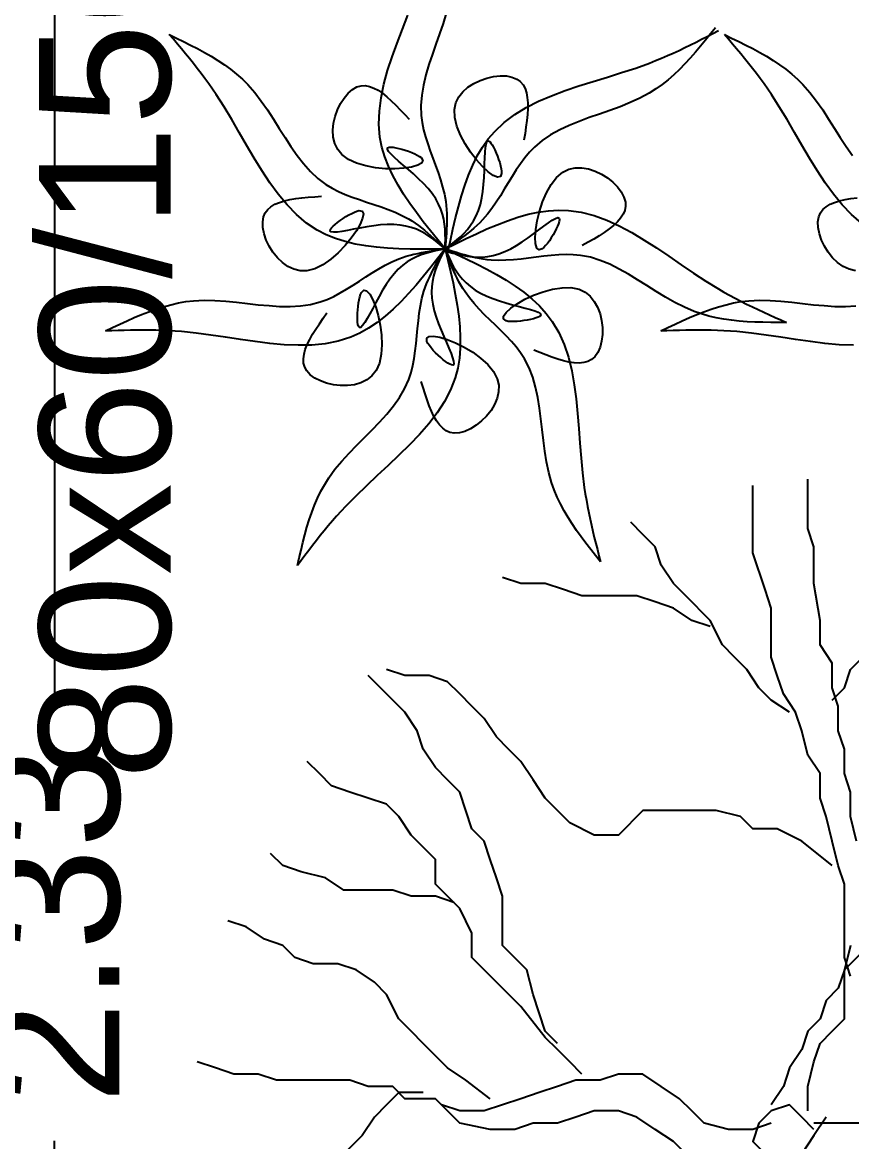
# Model space of a CAD drawing. Extents: x -120 to 1117, y 5 to 675.
# Drawn here: x 18.434 to 19.38, y 92.462 to 93.738 of the extents above; entities that cross this region are included whole.
import ezdxf
from ezdxf.enums import TextEntityAlignment as Align

# ---------------------------------------------------------------- set-up
doc = ezdxf.new("R2010")
doc.units = 0
doc.header["$MEASUREMENT"] = 0
doc.layers.get('0').update_dxf_attribs({"linetype": 'CONTINUOUS'})
doc.layers.get('DEFPOINTS').update_dxf_attribs({"linetype": 'CONTINUOUS'})
for name, color, linetype in [('cota', 1, 'CONTINUOUS'), ('texto', 7, 'CONTINUOUS'), ('vegetacao', 82, 'CONTINUOUS')]:
    doc.layers.add(name, color=color, linetype=linetype)
doc.styles.get("Standard").update_dxf_attribs({"font": 'arial.ttf'})
doc.dimstyles.new('cotass', dxfattribs={"dimtxt": 0.15, "dimasz": 0.15, "dimexe": 0.15, "dimexo": 0, "dimgap": 0.05, "dimtad": 0, "dimzin": 4, "dimdsep": 46, "dimtxsty": 'Standard', "dimblk": 'OBLIQUE', "dimcen": 0, "dimdle": 0.15, "dimclrd": 256, "dimclrt": 4, "dimadec": 0, "dimazin": 1, "dimtfac": 1, "dimtix": 1, "dimtofl": 0, "dimtmove": 0, "dimatfit": 3, "dimldrblk": 'OPEN30', "dimfxl": 0, "dimtolj": 1, "dimtzin": 0, "dimlwd": -1, "dimarcsym": 0})

# ---------------------------------------------------------------- blocks, each defined once
blk = doc.blocks.new('_Oblique')
at = {"color": 0, "linetype": 'ByBlock', "lineweight": -2}
blk.add_line((-0.5, -0.5), (0.5, 0.5), dxfattribs=at)
blk = doc.blocks.new('*D197')
at = {"layer": 'cota', "transparency": 16777216}
for p, q in [((18.471, 94.0237), (18.471, 92.9548)), ((18.471, 91.3937), (18.471, 92.4626))]:
    blk.add_line(p, q, dxfattribs=at)
at = {"layer": 'cota', "color": 0, "lineweight": -2, "transparency": 16777216}
for p, q in [((18.4094, 93.8737), (18.621, 93.8737)), ((18.4094, 91.5437), (18.621, 91.5437))]:
    blk.add_line(p, q, dxfattribs=at)
at = {"layer": 'DEFPOINTS', "color": 0, "transparency": 16777216}
for p in [(18.4094, 93.8737), (18.4094, 91.5437), (18.471, 91.5437)]:
    blk.add_point(p, dxfattribs=at)
at = {"layer": 'cota', "transparency": 16777216, "xscale": 0.15, "yscale": 0.15, "zscale": 0.15}
for p, rotation in [((18.471, 93.8737), 90), ((18.471, 91.5437), 270)]:
    blk.add_blockref('_Oblique', p, dxfattribs=dict(at, rotation=rotation))
at = {"layer": 'cota', "color": 4, "transparency": 16777216, "insert": (18.471, 92.7087), "char_height": 0.15, "attachment_point": 5, "rotation": 90}
blk.add_mtext('\\A1;2.33', dxfattribs=at)
blk = doc.blocks.new('_Open30')
at = {"color": 0, "linetype": 'ByBlock', "lineweight": -2}
for p, q in [((-1, 0.2679), (0, 0)), ((0, 0), (-1, -0.2679)), ((0, 0), (-1, 0))]:
    blk.add_line(p, q, dxfattribs=at)

msp = doc.modelspace()

# ---------------------------------------------------------------- hatches: boundary and pattern name
at = {"layer": 'vegetacao'}
h = msp.add_hatch(dxfattribs=at)
h.set_pattern_fill('ANGLE', color=256, scale=2, style=0)
h.set_pattern_definition([(0, (0, 0), (0, 0.55), [0.4, -0.15]), (90, (0, 0), (-0.55, 3e-17), [0.4, -0.15])])
edge = h.paths.add_edge_path()
edge.add_line((33.5894, 75.9237), (33.5894, 116.2837))
edge.add_line((33.5894, 116.2837), (9.8693, 116.2837))
edge.add_line((9.8693, 116.2837), (9.8693, 110.2837))
edge.add_line((9.8693, 110.2837), (27.5894, 110.2837))
edge.add_arc((27.5894, 107.2837), 3, 0, 90, ccw=False)
edge.add_line((30.5894, 107.2837), (30.5894, 75.9237))
edge.add_line((30.5894, 75.9237), (33.5894, 75.9237))
edge = h.paths.add_edge_path(flags=17)
edge.add_line((27.3693, 110.2837), (27.5894, 110.2837))
edge.add_arc((27.5894, 107.2837), 3, 0, 90, ccw=False)
edge.add_line((30.5894, 107.2837), (30.5894, 93.8737))
edge.add_line((30.5894, 93.8737), (24.8993, 93.8737))
edge.add_line((24.8993, 93.8737), (24.8993, 91.5437))
edge.add_line((24.8993, 91.5437), (22.8493, 91.5437))
edge.add_line((22.8493, 91.5437), (22.8493, 95.2856))
edge.add_line((22.8493, 95.2856), (27.8493, 95.2856))
edge.add_line((27.8493, 95.2856), (27.8493, 97.7856))
edge.add_line((27.8493, 97.7856), (27.2544, 97.7856))
edge.add_line((27.2544, 97.7856), (27.2544, 105.2837))
edge.add_line((27.2544, 105.2837), (27.3693, 105.2837))
edge.add_line((27.3693, 105.2837), (27.3693, 110.2837))
h.paths.add_polyline_path([(22.8493, 95.2856), (22.8493, 97.7856), (27.8493, 97.7856), (27.8493, 95.2856)], flags=16)
h.paths.add_polyline_path([(22.2544, 97.7856), (22.2544, 100.2856), (27.2544, 100.2856), (27.2544, 97.7856)], flags=17)
h.paths.add_polyline_path([(22.2544, 100.2856), (22.2544, 102.7856), (27.2544, 102.7856), (27.2544, 100.2856)], flags=17)
h.paths.add_polyline_path([(22.2544, 102.7856), (22.2544, 105.2856), (27.2544, 105.2856), (27.2544, 102.7856)], flags=17)
h.paths.add_polyline_path([(27.3693, 105.2837), (24.8693, 105.2837), (24.8693, 110.2837), (27.3693, 110.2837)], flags=16)
h.paths.add_polyline_path([(24.8693, 105.2837), (22.3693, 105.2837), (22.3693, 110.2837), (24.8693, 110.2837)], flags=17)
h.paths.add_polyline_path([(22.3693, 105.2837), (19.8693, 105.2837), (19.8693, 110.2837), (22.3693, 110.2837)], flags=17)
h.paths.add_polyline_path([(19.8693, 105.2837), (17.3693, 105.2837), (17.3693, 110.2837), (19.8693, 110.2837)], flags=17)
h.paths.add_polyline_path([(17.3693, 105.2837), (14.8693, 105.2837), (14.8693, 110.2837), (17.3693, 110.2837)], flags=17)
h.paths.add_polyline_path([(14.8693, 105.2837), (12.3693, 105.2837), (12.3693, 110.2837), (14.8693, 110.2837)], flags=17)
h = msp.add_hatch(dxfattribs=at)
h.set_pattern_fill('TRACOS2', color=256, scale=2, style=0)
h.set_pattern_definition([(0, (1.44, 0.96), (0.88, 1.52), [0.08, -1.34, 0.06, -0.58, 0.12, -1.42]), (5, (0.54, 1.68), (0.787509, 1.554551), [0.16, -1.34, 0.12, -0.58, 0.24, -1.42]), (10, (1.06, 1.78), (0.53784, 1.902295), [0.14, -0.34, 0.18, -1.06, 0.1, -1.32]), (15, (0.7, 1.96), (0.450046, 1.797737), [0.28, -0.34, 0.3, -1.06, 0.22, -1.32]), (20, (0.86, 1.14), (0.889806, 1.473175), [0.16, -1.1, 0.14, -0.82, 0.1, -0.64]), (25, (1.14, 0.86), (0.9972314, 1.458057), [0.22, -1.1, 0.28, -0.82, 0.24, -0.64]), (30, (1.44, 1.02), (-0.146462, 1.69368), [0.1, -0.66, 0.08, -0.98, 0.06, -1.3]), (35, (0.54, 0.3), (0.148824, 1.9842), [0.22, -0.66, 0.16, -0.98, 0.12, -1.3]), (40, (0.88, 1.46), (0.225573, 1.442469), [0.08, -0.88, 0.06, -0.56, 0.16, -1.02]), (45, (0.88, 0.74), (-0.410122, 1.965757), [0.16, -0.88, 0.12, -0.56, 0.3, -1.02]), (50, (1.18, 0.74), (-0.534986, 1.571557), [0.04, -0.74, 0.1, -1.22, 0.12, -0.62]), (60, (1.24, 0.88), (-0.663154, 1.491384), [0.1, -0.82, 0.04, -0.96, 0.08, -0.74]), (65, (0.52, 0.88), (-0.486328, 2.080453), [0.22, -0.82, 0.08, -0.96, 0.16, -0.74]), (70, (1.02, 0.64), (-0.732615, 1.437246), [0.06, -0.38, 0.12, -0.64, 0.08, -0.88]), (75, (0.3, 0.46), (-1.550558, 1.554275), [0.12, -0.38, 0.24, -0.64, 0.16, -0.88]), (80, (1.12, 1.82), (-1.390436, 1.09813), [0.14, -0.88, 0.06, -1.04, 0.12, -0.98]), (85, (1.3, 0.38), (-1.660168, 0.988455), [0.28, -0.88, 0.12, -1.04, 0.24, -0.98]), (90, (1.24, 0.96), (-1.76, 0.74), [0.12, -0.62, 0.08, -1.22, 0.04, -1.24]), (95, (0.52, 1.68), (-1.88055, 1.30105), [0.24, -0.62, 0.08, -1.22, 0.08, -1.24]), (100, (0.92, 1.58), (-1.653143, 0.967635), [0.14, -0.78, 0.12, -0.64, 0.14, -1.46]), (105, (1.28, 1.94), (-1.731187, 0.819872), [0.28, -0.78, 0.24, -0.64, 0.28, -1.46]), (110, (0.78, 0.44), (-1.602936, 0.544608), [0.16, -0.52, 0.08, -1.06, 0.12, -1.16]), (115, (1.86, 0.44), (-1.644302, 0.40283), [0.3, -0.52, 0.16, -1.06, 0.24, -1.16]), (120, (0.24, 0.68), (-1.911, 0.189948), [0.1, -1.34, 0.12, -0.62, 0.14, -0.82]), (125, (0.42, 0.86), (-2.170974, 0.066875), [0.22, -1.34, 0.24, -0.62, 0.28, -0.82]), (130, (0.68, 0.24), (-1.860718, 0.475107), [0.06, -0.44, 0.08, -0.86, 0.16, -1.12]), (135, (0.86, 0.42), (-2.149605, 0.311127), [0.12, -0.44, 0.16, -0.86, 0.3, -1.12]), (140, (0.08, 1.84), (-1.470646, -0.228038), [0.12, -0.72, 0.14, -0.62, 0.08, -0.84]), (145, (0.88, 0.58), (-1.548418, -0.502793), [0.24, -0.72, 0.28, -0.62, 0.16, -0.84]), (150, (1.74, 0.12), (-1.3655, -0.805115), [0.08, -0.56, 0.16, -1.24, 0.14, -1.14]), (155, (1.56, 1.22), (-1.77954, -0.692849), [0.16, -0.56, 0.3, -1.24, 0.28, -1.14]), (160, (0.42, 1.24), (-1.586007, -1.082858), [0.12, -0.84, 0.1, -0.76, 0.08, -1.22]), (165, (0.24, 0.52), (-1.70605, -1.344246), [0.24, -0.84, 0.22, -0.76, 0.16, -1.22]), (170, (0.54, 0.76), (-1.437627, -1.127488), [0.18, -0.66, 0.12, -0.9, 0.16, -0.88]), (175, (1.44, 1.66), (-1.365265, -1.607125), [0.22, -0.66, 0.24, -0.9, 0.26, -0.88])])
h.paths.add_polyline_path([(30.5894, 107.2837, 0.414214), (27.5894, 110.2837), (22.2544, 110.2837), (22.2544, 110.1037), (21.7193, 110.1037), (21.7193, 110.0037), (22.2544, 110.0037), (22.2544, 109.4037), (21.7193, 109.4037), (21.7193, 109.3037), (22.2544, 109.3037), (22.2544, 108.7037), (21.7193, 108.7037), (21.7193, 108.6037), (22.2544, 108.6037), (22.2544, 108.0037), (21.7193, 108.0037), (21.7193, 107.9037), (22.2544, 107.9037), (22.2544, 107.3037), (21.7193, 107.3037), (21.7193, 107.2037), (22.2544, 107.2037), (22.2544, 106.6037), (21.7193, 106.6037), (21.7193, 106.5037), (22.2544, 106.5037), (22.2544, 105.9037), (21.7193, 105.9037), (21.7193, 105.8037), (22.2544, 105.8037), (22.2544, 105.2037), (21.7193, 105.2037), (21.7193, 105.1037), (22.2544, 105.1037), (22.2544, 104.5037), (21.7193, 104.5037), (21.7193, 104.4037), (22.2544, 104.4037), (22.2544, 103.8037), (21.7193, 103.8037), (21.7193, 103.7037), (22.2544, 103.7037), (22.2544, 103.1037), (21.7193, 103.1037), (21.7193, 103.0037), (22.2544, 103.0037), (22.2544, 102.4037), (21.7193, 102.4037), (21.7193, 102.3037), (22.2544, 102.3037), (22.2544, 101.7037), (21.7193, 101.7037), (21.7193, 101.6037), (22.2544, 101.6037), (22.2544, 101.0037), (21.7193, 101.0037), (21.7193, 100.9037), (22.2544, 100.9037), (22.2544, 100.3037), (21.7193, 100.3037), (21.7193, 100.2037), (22.2544, 100.2037), (22.2544, 99.6037), (21.7193, 99.6037), (21.7193, 99.5037), (22.2544, 99.5037), (22.2544, 98.9037), (21.7193, 98.9037), (21.7193, 98.8037), (22.2544, 98.8037), (22.2544, 98.2037), (21.7193, 98.2037), (21.7193, 98.1037), (22.2544, 98.1037), (22.2544, 97.5037), (21.7193, 97.5037), (21.7193, 97.4037), (22.2544, 97.4037), (22.2544, 96.8037), (21.7193, 96.8037), (21.7193, 96.7037), (22.2544, 96.7037), (22.2544, 96.1037), (21.7193, 96.1037), (21.7193, 96.0037), (22.8493, 96.0037), (22.8493, 95.8037), (22.8493, 91.5437), (24.8993, 91.5437), (24.8993, 93.8737), (30.5894, 93.8737)])
h.paths.add_polyline_path([(24.2984, 94.5903, -0.414176), (24.5371, 94.3516, -0.414204), (24.6245, 94.0256, -0.41425), (24.5371, 93.6994, -0.414199), (24.2984, 93.4607, -0.414161), (23.9722, 93.3733, -0.414161), (23.6461, 93.4607, -0.414199), (23.4074, 93.6994, -0.414204), (23.32, 94.0255, -0.414204), (23.4074, 94.3517, -0.414176), (23.6461, 94.5904, -0.414178), (23.9722, 94.6778, -0.414224)], flags=16)
h.paths.add_polyline_path([(24.2984, 92.8312, -0.414176), (24.5371, 92.5925, -0.414204), (24.6245, 92.2664, -0.414264), (24.5371, 91.9402, -0.567356), (24.2984, 92.0015, -0.414148), (23.9722, 91.9141, -0.41415), (23.6461, 92.0015, -0.567359), (23.4074, 91.9402, -0.414218), (23.32, 92.2664, -0.414204), (23.4074, 92.5925, -0.414176), (23.6461, 92.8312, -0.414178), (23.9722, 92.9186, -0.414224)], flags=16)
h.paths.add_polyline_path([(21.0544, 105.8037), (21.7193, 105.8037), (21.7193, 105.9037), (21.0544, 105.9037), (21.0544, 106.5037), (21.7193, 106.5037), (21.7193, 106.6037), (21.0544, 106.6037), (21.0544, 107.2037), (21.7193, 107.2037), (21.7193, 107.3037), (21.0544, 107.3037), (21.0544, 107.9037), (21.7193, 107.9037), (21.7193, 108.0037), (21.0544, 108.0037), (21.0544, 108.6037), (21.7193, 108.6037), (21.7193, 108.7037), (21.0544, 108.7037), (21.0544, 109.3037), (21.7193, 109.3037), (21.7193, 109.4037), (21.0544, 109.4037), (21.0544, 110.0037), (21.7193, 110.0037), (21.7193, 110.1037), (21.0544, 110.1037), (21.0544, 110.2837), (12.3693, 110.2837), (12.3693, 105.2837), (9.8693, 105.2837), (9.8693, 96.0037), (10.8693, 96.0037), (21.7193, 96.0037), (21.7193, 96.1037), (21.0544, 96.1037), (21.0544, 96.7037), (21.7193, 96.7037), (21.7193, 96.8037), (21.0544, 96.8037), (21.0544, 97.4037), (21.7193, 97.4037), (21.7193, 97.5037), (21.0544, 97.5037), (21.0544, 98.1037), (21.7193, 98.1037), (21.7193, 98.2037), (21.0544, 98.2037), (21.0544, 98.8037), (21.7193, 98.8037), (21.7193, 98.9037), (21.0544, 98.9037), (21.0544, 99.5037), (21.7193, 99.5037), (21.7193, 99.6037), (21.0544, 99.6037), (21.0544, 100.2037), (21.7193, 100.2037), (21.7193, 100.3037), (21.0544, 100.3037), (21.0544, 100.9037), (21.7193, 100.9037), (21.7193, 101.0037), (21.0544, 101.0037), (21.0544, 101.6037), (21.7193, 101.6037), (21.7193, 101.7037), (21.0544, 101.7037), (21.0544, 102.3037), (21.7193, 102.3037), (21.7193, 102.4037), (21.0544, 102.4037), (21.0544, 103.0037), (21.7193, 103.0037), (21.7193, 103.1037), (21.0544, 103.1037), (21.0544, 103.7037), (21.7193, 103.7037), (21.7193, 103.8037), (21.0544, 103.8037), (21.0544, 104.4037), (21.7193, 104.4037), (21.7193, 104.5037), (21.0544, 104.5037), (21.0544, 105.1037), (21.7193, 105.1037), (21.7193, 105.2037), (21.0544, 105.2037)])
h.paths.add_polyline_path([(20.3973, 100.5286, -1), (14.3532, 100.5286, -1)], flags=16)
h.paths.add_polyline_path([(19.0667, 102.3215), (19.2383, 102.3215, -0.423394), (19.2882, 102.27), (19.2882, 102.1094, -0.406511), (19.1725, 101.9884), (19.1725, 101.4366), (19.3225, 101.4366), (19.3225, 101.3966), (19.1725, 101.3966), (19.1725, 100.8449, -0.406511), (19.2882, 100.7239), (19.2882, 100.5633, -0.436482), (19.236, 100.5118), (19.0667, 100.5118, -0.414214), (19.0167, 100.5618), (19.0167, 100.7239, -0.406452), (19.1325, 100.8449), (19.1325, 101.3966), (18.7368, 101.3966), (18.7368, 100.8449, 0.003327), (18.7352, 100.8449), (18.6984, 100.8449, 0.405123), (18.5811, 100.726), (18.5811, 100.5618, 0.41421), (18.6311, 100.5118, 0.000003), (18.6311, 100.5118, -0.414214), (18.5811, 100.5618), (18.5811, 100.7239, -0.406511), (18.6968, 100.8449), (18.6968, 101.3966), (18.3011, 101.3966), (18.3011, 100.8449, -0.406511), (18.4169, 100.7239), (18.4169, 100.5633, -0.436482), (18.3647, 100.5118), (18.1954, 100.5118, -0.414214), (18.1454, 100.5618), (18.1454, 100.7239, -0.406452), (18.2611, 100.8449), (18.2611, 101.3966), (18.1111, 101.3966), (18.1111, 101.4366), (18.2611, 101.4366), (18.2611, 101.9884, -0.406452), (18.1454, 102.1094), (18.1454, 102.2715, -0.414214), (18.1954, 102.3215), (18.3669, 102.3215, -0.423394), (18.4169, 102.27), (18.4169, 102.1094, -0.406511), (18.3011, 101.9884), (18.3011, 101.4366), (18.6968, 101.4366), (18.6968, 101.9884, -0.406511), (18.5811, 102.1094), (18.5811, 102.2715, -0.414214), (18.6311, 102.3215), (18.8026, 102.3215, -0.414214), (18.8526, 102.2715, 0.414214), (18.8026, 102.3215), (18.6311, 102.3215, 0.414215), (18.5811, 102.2715, -0.000001), (18.5811, 102.2715), (18.5811, 102.1072, 0.405123), (18.6984, 101.9883), (18.7352, 101.9883, 0.003327), (18.7368, 101.9884), (18.7368, 101.4366), (19.1325, 101.4366), (19.1325, 101.9884, -0.406452), (19.0167, 102.1094), (19.0167, 102.2715, -0.414214)], flags=0)
h.paths.add_polyline_path([(18.8048, 100.5118), (18.8004, 100.5118, 0.022096)], flags=0)
h.paths.add_polyline_path([(16.5082, 100.763), (16.5082, 100.253), (14.7486, 100.253), (14.7486, 100.763)], flags=0)
h.paths.add_polyline_path([(15.2486, 100.733), (15.2486, 100.283), (14.7786, 100.283), (14.7786, 100.733)], flags=0)
h.paths.add_polyline_path([(17.1271, 99.4783, 0.161463), (16.864, 99.2019), (17.1271, 98.6557)], flags=0)
h.paths.add_polyline_path([(17.7633, 98.6557, -1), (16.4908, 98.6557, -1)], flags=0)
h.paths.add_polyline_path([(17.1271, 98.6557), (17.1271, 98.6557), (17.1271, 98.6557), (17.1271, 98.6557), (17.1271, 98.6557)], flags=0)

# ---------------------------------------------------------------- linework, layer by layer
for points in [[(18.9163, 93.4793), (18.9078, 93.4896), (18.8995, 93.5), (18.8914, 93.5103), (18.8835, 93.5207), (18.876, 93.5311), (18.869, 93.5416), (18.8626, 93.5522), (18.8567, 93.5629), (18.8517, 93.5736), (18.8475, 93.5845), (18.8443, 93.5955), (18.842, 93.6066), (18.8408, 93.6214), (18.8413, 93.6364), (18.8432, 93.6517), (18.8464, 93.6671), (18.8507, 93.6826), (18.8558, 93.6983), (18.8615, 93.714), (18.8676, 93.7298), (18.8738, 93.7457)], [(18.9174, 93.7483), (18.9139, 93.7365), (18.91, 93.7247), (18.9058, 93.7129), (18.9018, 93.7012), (18.8979, 93.6895), (18.8944, 93.6778), (18.8917, 93.6661), (18.8897, 93.6545), (18.8887, 93.643), (18.8891, 93.6314), (18.8901, 93.6233), (18.8918, 93.6152), (18.8939, 93.6071), (18.8965, 93.599), (18.8993, 93.5908), (18.9023, 93.5827), (18.9052, 93.5746), (18.9082, 93.5664), (18.9109, 93.5582), (18.9134, 93.5499), (18.9154, 93.5416), (18.917, 93.5333), (18.9175, 93.5288), (18.9179, 93.5244), (18.9182, 93.5199), (18.9183, 93.5154), (18.9183, 93.511), (18.9182, 93.5064), (18.918, 93.5019), (18.9177, 93.4974), (18.9174, 93.4929), (18.917, 93.4884), (18.9167, 93.4839), (18.9163, 93.4793)], [(18.9163, 93.4793), (18.9029, 93.4792), (18.8897, 93.4791), (18.8765, 93.4792), (18.8635, 93.4795), (18.8506, 93.4802), (18.8381, 93.4812), (18.8258, 93.4828), (18.8138, 93.4849), (18.8023, 93.4877), (18.7912, 93.4912), (18.7806, 93.4955), (18.7705, 93.5007), (18.7581, 93.5089), (18.7467, 93.5187), (18.736, 93.5297), (18.726, 93.5418), (18.7165, 93.5548), (18.7074, 93.5686), (18.6986, 93.5829), (18.69, 93.5975), (18.6816, 93.6122), (18.673, 93.627), (18.6643, 93.6414), (18.6553, 93.6555), (18.6511, 93.6616), (18.6468, 93.6676), (18.6425, 93.6735), (18.6381, 93.6794), (18.6337, 93.6851), (18.6293, 93.6907), (18.6248, 93.6964), (18.6202, 93.7019), (18.6156, 93.7074), (18.611, 93.7129), (18.6064, 93.7183), (18.6018, 93.7238)], [(18.6018, 93.7238), (18.6099, 93.7198), (18.6181, 93.7159), (18.6261, 93.7118), (18.6341, 93.7077), (18.642, 93.7034), (18.6497, 93.699), (18.6572, 93.6943), (18.6646, 93.6894), (18.6716, 93.6842), (18.6785, 93.6787), (18.6851, 93.6729), (18.6913, 93.6667), (18.6992, 93.6576), (18.7066, 93.6479), (18.7137, 93.6378), (18.7205, 93.6274), (18.7272, 93.6168), (18.7338, 93.6063), (18.7405, 93.596), (18.7475, 93.586), (18.7548, 93.5766), (18.7627, 93.5678), (18.7712, 93.5598), (18.7804, 93.5529), (18.7874, 93.5486), (18.7948, 93.5449), (18.8024, 93.5415), (18.8104, 93.5384), (18.8185, 93.5356), (18.8267, 93.5328), (18.8349, 93.5301), (18.8432, 93.5273), (18.8513, 93.5243), (18.8593, 93.5211), (18.867, 93.5175), (18.8746, 93.5135), (18.8784, 93.5112), (18.8821, 93.5087), (18.8858, 93.5062), (18.8893, 93.5035), (18.8928, 93.5007), (18.8963, 93.4978), (18.8997, 93.4948), (18.903, 93.4918), (18.9064, 93.4887), (18.9097, 93.4856), (18.9129, 93.4825), (18.9163, 93.4793)], [(19.2245, 93.7315), (19.2189, 93.7245), (19.2132, 93.7174), (19.2075, 93.7104), (19.2017, 93.7036), (19.1958, 93.6969), (19.1897, 93.6904), (19.1835, 93.684), (19.1771, 93.678), (19.1705, 93.6722), (19.1636, 93.6668), (19.1565, 93.6617), (19.149, 93.657), (19.1384, 93.6512), (19.1273, 93.6461), (19.1158, 93.6415), (19.1042, 93.6372), (19.0924, 93.6331), (19.0807, 93.629), (19.0691, 93.6247), (19.0578, 93.6201), (19.047, 93.6151), (19.0366, 93.6094), (19.027, 93.6029), (19.0182, 93.5954), (19.0125, 93.5895), (19.0072, 93.5832), (19.0022, 93.5764), (18.9974, 93.5694), (18.9928, 93.5621), (18.9883, 93.5547), (18.9838, 93.5473), (18.9793, 93.5399), (18.9746, 93.5326), (18.9696, 93.5256), (18.9645, 93.5188), (18.9588, 93.5124), (18.9558, 93.5092), (18.9525, 93.5061), (18.9492, 93.5031), (18.9458, 93.5002), (18.9422, 93.4974), (18.9387, 93.4947), (18.935, 93.4921), (18.9314, 93.4894), (18.9276, 93.4869), (18.9238, 93.4843), (18.92, 93.4818), (18.9163, 93.4793)], [(18.9195, 93.4761), (18.9223, 93.4891), (18.9252, 93.502), (18.9282, 93.5148), (18.9314, 93.5275), (18.9349, 93.5398), (18.9387, 93.5518), (18.943, 93.5635), (18.9477, 93.5747), (18.953, 93.5853), (18.9588, 93.5953), (18.9654, 93.6047), (18.9728, 93.6134), (18.9836, 93.6236), (18.9956, 93.6326), (19.0087, 93.6406), (19.0227, 93.6477), (19.0376, 93.654), (19.053, 93.6598), (19.0689, 93.6652), (19.085, 93.6703), (19.1013, 93.6753), (19.1175, 93.6803), (19.1336, 93.6856), (19.1493, 93.6913), (19.1562, 93.694), (19.163, 93.6968), (19.1697, 93.6997), (19.1764, 93.7027), (19.183, 93.7057), (19.1895, 93.7088), (19.1959, 93.712), (19.2024, 93.7152), (19.2087, 93.7184), (19.2151, 93.7217), (19.2214, 93.7249), (19.2278, 93.7282)], [(19.3912, 93.5089), (19.3797, 93.5187), (19.3691, 93.5297), (19.359, 93.5418), (19.3495, 93.5548), (19.3405, 93.5686), (19.3317, 93.5829), (19.3231, 93.5975), (19.3146, 93.6122), (19.3061, 93.627), (19.2973, 93.6414), (19.2883, 93.6555), (19.2841, 93.6616), (19.2799, 93.6676), (19.2756, 93.6735), (19.2712, 93.6794), (19.2668, 93.6851), (19.2623, 93.6907), (19.2578, 93.6964), (19.2533, 93.7019), (19.2487, 93.7074), (19.2441, 93.7129), (19.2395, 93.7183), (19.2349, 93.7238)], [(19.2349, 93.7238), (19.243, 93.7198), (19.2511, 93.7159), (19.2592, 93.7118), (19.2671, 93.7077), (19.275, 93.7034), (19.2827, 93.699), (19.2902, 93.6943), (19.2976, 93.6894), (19.3047, 93.6842), (19.3115, 93.6787), (19.3181, 93.6729), (19.3243, 93.6667), (19.3323, 93.6576), (19.3397, 93.6479), (19.3468, 93.6378), (19.3536, 93.6274), (19.3602, 93.6168), (19.3669, 93.6063), (19.3736, 93.596), (19.3806, 93.586)], [(18.9163, 93.4793), (18.9208, 93.4827), (18.9252, 93.4861), (18.9295, 93.4896), (18.9338, 93.4933), (18.9379, 93.4973), (18.9418, 93.5016), (18.9454, 93.5063), (18.9486, 93.5114), (18.9517, 93.5171), (18.9543, 93.5232), (18.9565, 93.5301), (18.9582, 93.5376), (18.9593, 93.545), (18.9601, 93.5528), (18.9607, 93.5607), (18.961, 93.5686), (18.9613, 93.5762), (18.9616, 93.5832), (18.9619, 93.5895), (18.9624, 93.5948), (18.963, 93.5989), (18.964, 93.6016), (18.9653, 93.6026), (18.9671, 93.6017), (18.9684, 93.6001), (18.9698, 93.598), (18.9713, 93.5953), (18.9729, 93.5922), (18.9745, 93.5887), (18.9759, 93.5851), (18.9773, 93.5814), (18.9785, 93.5777), (18.9795, 93.5741), (18.9802, 93.5708), (18.9807, 93.5679), (18.9807, 93.5654), (18.9793, 93.5619), (18.976, 93.5613), (18.9712, 93.5632), (18.9654, 93.5674), (18.9588, 93.5734), (18.9521, 93.5809), (18.9453, 93.5896), (18.9391, 93.5991), (18.9337, 93.6091), (18.9296, 93.6192), (18.9273, 93.6291), (18.927, 93.6384), (18.9286, 93.6458), (18.9319, 93.6526), (18.9366, 93.6585), (18.9423, 93.6637), (18.949, 93.668), (18.9562, 93.6715), (18.9638, 93.6742), (18.9715, 93.6759), (18.979, 93.6766), (18.9861, 93.6765), (18.9925, 93.6752), (18.9981, 93.673), (19.002, 93.6701), (19.0051, 93.6665), (19.0074, 93.6622), (19.009, 93.6573), (19.01, 93.6518), (19.0105, 93.6458), (19.0105, 93.6394), (19.0101, 93.6326), (19.0094, 93.6256), (19.0085, 93.6183), (19.0074, 93.6109), (19.0062, 93.6035)], [(18.9163, 93.4793), (18.9165, 93.4849), (18.9166, 93.4905), (18.9165, 93.4962), (18.9162, 93.5018), (18.9157, 93.5075), (18.9147, 93.5132), (18.9133, 93.5189), (18.9114, 93.5247), (18.9088, 93.5305), (18.9056, 93.5364), (18.9016, 93.5424), (18.8968, 93.5484), (18.8918, 93.5539), (18.8861, 93.5594), (18.8803, 93.5648), (18.8744, 93.57), (18.8686, 93.575), (18.8633, 93.5795), (18.8586, 93.5837), (18.8547, 93.5874), (18.8519, 93.5905), (18.8504, 93.5929), (18.8505, 93.5945), (18.8523, 93.5953), (18.8543, 93.5954), (18.8569, 93.5952), (18.86, 93.5947), (18.8634, 93.594), (18.867, 93.593), (18.8708, 93.5919), (18.8746, 93.5907), (18.8782, 93.5893), (18.8816, 93.5879), (18.8846, 93.5864), (18.8872, 93.5849), (18.8891, 93.5834), (18.891, 93.5801), (18.8894, 93.5772), (18.885, 93.5747), (18.8781, 93.5727), (18.8693, 93.5713), (18.8591, 93.5706), (18.8482, 93.5708), (18.8369, 93.5718), (18.8257, 93.5739), (18.8153, 93.577), (18.8061, 93.5813), (18.7986, 93.5869), (18.7938, 93.5928), (18.7906, 93.5996), (18.7888, 93.6069), (18.7884, 93.6147), (18.7891, 93.6226), (18.7909, 93.6304), (18.7936, 93.638), (18.797, 93.6451), (18.8011, 93.6514), (18.8057, 93.6569), (18.8107, 93.6611), (18.8158, 93.6641), (18.8205, 93.6654), (18.8253, 93.6655), (18.8301, 93.6646), (18.835, 93.6628), (18.8399, 93.6602), (18.8449, 93.6568), (18.8499, 93.6528), (18.8549, 93.6483), (18.86, 93.6433), (18.8651, 93.6381), (18.8702, 93.6326), (18.8753, 93.6271)], [(18.9195, 93.4761), (18.9249, 93.4746), (18.9303, 93.4733), (18.9358, 93.4721), (18.9414, 93.4711), (18.947, 93.4704), (18.9528, 93.47), (18.9587, 93.4701), (18.9648, 93.4707), (18.9711, 93.4719), (18.9775, 93.4737), (18.9842, 93.4763), (18.9912, 93.4796), (18.9977, 93.4834), (19.0043, 93.4876), (19.0108, 93.4921), (19.0172, 93.4967), (19.0233, 93.5012), (19.029, 93.5054), (19.0341, 93.5091), (19.0385, 93.512), (19.0421, 93.5141), (19.0448, 93.515), (19.0464, 93.5145), (19.0468, 93.5126), (19.0464, 93.5106), (19.0457, 93.5081), (19.0445, 93.5053), (19.043, 93.5021), (19.0413, 93.4987), (19.0394, 93.4953), (19.0373, 93.4919), (19.0352, 93.4887), (19.033, 93.4857), (19.0309, 93.4831), (19.0289, 93.4809), (19.027, 93.4793), (19.0234, 93.4782), (19.0209, 93.4804), (19.0194, 93.4854), (19.019, 93.4925), (19.0196, 93.5014), (19.0212, 93.5114), (19.0238, 93.5221), (19.0274, 93.5329), (19.0318, 93.5433), (19.0372, 93.5528), (19.0434, 93.5608), (19.0505, 93.5668), (19.0574, 93.5702), (19.0647, 93.5718), (19.0722, 93.5719), (19.0799, 93.5706), (19.0874, 93.5681), (19.0947, 93.5646), (19.1015, 93.5603), (19.1076, 93.5554), (19.1129, 93.55), (19.1171, 93.5443), (19.1202, 93.5385), (19.1219, 93.5328), (19.1221, 93.528), (19.1212, 93.5233), (19.1193, 93.5188), (19.1164, 93.5145), (19.1128, 93.5102), (19.1084, 93.5061), (19.1033, 93.5021), (19.0978, 93.4982), (19.0919, 93.4944), (19.0857, 93.4906), (19.0792, 93.4869), (19.0726, 93.4831)], [(18.9163, 93.4793), (18.912, 93.483), (18.9077, 93.4865), (18.9033, 93.49), (18.8987, 93.4933), (18.8939, 93.4964), (18.8888, 93.4992), (18.8835, 93.5017), (18.8777, 93.5038), (18.8716, 93.5054), (18.865, 93.5066), (18.8578, 93.5072), (18.8501, 93.5072), (18.8426, 93.5067), (18.8349, 93.5057), (18.827, 93.5045), (18.8192, 93.5031), (18.8118, 93.5017), (18.8049, 93.5004), (18.7987, 93.4993), (18.7934, 93.4986), (18.7893, 93.4983), (18.7864, 93.4987), (18.7852, 93.4997), (18.7857, 93.5017), (18.7869, 93.5033), (18.7887, 93.5052), (18.791, 93.5073), (18.7937, 93.5095), (18.7967, 93.5117), (18.7999, 93.514), (18.8032, 93.5162), (18.8066, 93.5182), (18.8098, 93.5199), (18.8128, 93.5214), (18.8156, 93.5224), (18.818, 93.523), (18.8217, 93.5224), (18.8231, 93.5194), (18.8222, 93.5143), (18.8195, 93.5077), (18.8151, 93.5), (18.8093, 93.4916), (18.8023, 93.4831), (18.7944, 93.4749), (18.7859, 93.4675), (18.7769, 93.4613), (18.7678, 93.4568), (18.7588, 93.4544), (18.7512, 93.4544), (18.7439, 93.4561), (18.7371, 93.4593), (18.7307, 93.4638), (18.725, 93.4693), (18.72, 93.4755), (18.7157, 93.4824), (18.7124, 93.4895), (18.7099, 93.4966), (18.7086, 93.5036), (18.7083, 93.5101), (18.7092, 93.516), (18.7111, 93.5205), (18.714, 93.5243), (18.7177, 93.5275), (18.7221, 93.5302), (18.7273, 93.5324), (18.733, 93.5342), (18.7393, 93.5356), (18.746, 93.5367), (18.753, 93.5376), (18.7602, 93.5383), (18.7677, 93.5389), (18.7752, 93.5394)], [(19.3842, 93.4544), (19.377, 93.4561), (19.3701, 93.4593), (19.3638, 93.4638), (19.3581, 93.4693), (19.353, 93.4755), (19.3488, 93.4824), (19.3454, 93.4895), (19.343, 93.4966), (19.3416, 93.5036), (19.3413, 93.5101), (19.3423, 93.516), (19.3442, 93.5205), (19.347, 93.5243), (19.3507, 93.5275), (19.3552, 93.5302), (19.3604, 93.5324), (19.3661, 93.5342), (19.3723, 93.5356), (19.379, 93.5367), (19.386, 93.5376)], [(18.9163, 93.4793), (18.9282, 93.4853), (18.9401, 93.4911), (18.952, 93.4967), (18.9639, 93.5021), (18.9757, 93.507), (18.9875, 93.5115), (18.9993, 93.5155), (19.0109, 93.5188), (19.0225, 93.5213), (19.0341, 93.5229), (19.0455, 93.5237), (19.0568, 93.5233), (19.0715, 93.5213), (19.0861, 93.5175), (19.1005, 93.5122), (19.1148, 93.5056), (19.129, 93.498), (19.1431, 93.4895), (19.1572, 93.4805), (19.1713, 93.471), (19.1854, 93.4614), (19.1995, 93.4519), (19.2136, 93.4426), (19.2278, 93.4339), (19.2342, 93.4302), (19.2407, 93.4266), (19.2471, 93.4231), (19.2536, 93.4198), (19.2601, 93.4165), (19.2666, 93.4134), (19.2731, 93.4103), (19.2795, 93.4073), (19.2861, 93.4043), (19.2926, 93.4013), (19.2991, 93.3984), (19.3056, 93.3955)], [(18.9163, 93.4793), (18.9081, 93.4688), (18.8999, 93.4584), (18.8916, 93.4482), (18.8832, 93.4382), (18.8747, 93.4286), (18.866, 93.4194), (18.8571, 93.4108), (18.8481, 93.4027), (18.8387, 93.3954), (18.829, 93.3889), (18.8191, 93.3833), (18.8087, 93.3787), (18.7945, 93.3742), (18.7797, 93.3713), (18.7645, 93.3698), (18.7488, 93.3695), (18.7327, 93.3702), (18.7163, 93.3717), (18.6996, 93.3738), (18.6829, 93.3762), (18.666, 93.3787), (18.6492, 93.3812), (18.6324, 93.3834), (18.6158, 93.3851), (18.6084, 93.3857), (18.6011, 93.3861), (18.5938, 93.3864), (18.5865, 93.3866), (18.5793, 93.3867), (18.572, 93.3868), (18.5648, 93.3867), (18.5577, 93.3866), (18.5505, 93.3865), (18.5434, 93.3863), (18.5362, 93.3861), (18.5291, 93.3859)], [(18.5291, 93.3859), (18.5372, 93.3898), (18.5454, 93.3937), (18.5536, 93.3975), (18.5618, 93.4011), (18.57, 93.4046), (18.5783, 93.4078), (18.5867, 93.4108), (18.5951, 93.4135), (18.6035, 93.4158), (18.6121, 93.4178), (18.6208, 93.4193), (18.6295, 93.4203), (18.6416, 93.4208), (18.6538, 93.4206), (18.6661, 93.4198), (18.6785, 93.4186), (18.6908, 93.4172), (18.7032, 93.4158), (18.7155, 93.4147), (18.7276, 93.4139), (18.7396, 93.4138), (18.7514, 93.4144), (18.7629, 93.4161), (18.774, 93.419), (18.7817, 93.4218), (18.7893, 93.4252), (18.7967, 93.4292), (18.804, 93.4334), (18.8113, 93.438), (18.8186, 93.4427), (18.8258, 93.4474), (18.8332, 93.4521), (18.8406, 93.4566), (18.8481, 93.4609), (18.8557, 93.4647), (18.8635, 93.468), (18.8677, 93.4696), (18.872, 93.471), (18.8763, 93.4722), (18.8806, 93.4733), (18.885, 93.4743), (18.8894, 93.4752), (18.8938, 93.476), (18.8983, 93.4768), (18.9027, 93.4775), (18.9072, 93.4781), (18.9118, 93.4787), (18.9163, 93.4793)], [(18.9163, 93.4793), (18.9194, 93.4664), (18.9224, 93.4535), (18.9253, 93.4406), (18.9278, 93.4278), (18.93, 93.4152), (18.9318, 93.4027), (18.933, 93.3904), (18.9336, 93.3782), (18.9335, 93.3664), (18.9325, 93.3548), (18.9307, 93.3434), (18.9279, 93.3325), (18.9226, 93.3186), (18.9156, 93.3053), (18.9073, 93.2924), (18.8977, 93.2799), (18.8871, 93.2678), (18.8757, 93.2559), (18.8637, 93.2441), (18.8514, 93.2325), (18.8389, 93.2209), (18.8265, 93.2093), (18.8143, 93.1976), (18.8026, 93.1857), (18.7976, 93.1803), (18.7926, 93.1748), (18.7878, 93.1693), (18.7831, 93.1637), (18.7785, 93.1581), (18.774, 93.1525), (18.7695, 93.1468), (18.7651, 93.1412), (18.7608, 93.1355), (18.7565, 93.1298), (18.7522, 93.1241), (18.7479, 93.1184)], [(18.7479, 93.1184), (18.7499, 93.1272), (18.752, 93.136), (18.7541, 93.1447), (18.7564, 93.1534), (18.7588, 93.162), (18.7614, 93.1706), (18.7643, 93.179), (18.7674, 93.1872), (18.7709, 93.1953), (18.7747, 93.2032), (18.779, 93.2109), (18.7836, 93.2183), (18.7907, 93.2281), (18.7985, 93.2375), (18.8068, 93.2466), (18.8155, 93.2556), (18.8243, 93.2644), (18.8331, 93.2732), (18.8416, 93.282), (18.8498, 93.2911), (18.8574, 93.3004), (18.8642, 93.31), (18.87, 93.32), (18.8748, 93.3305), (18.8774, 93.3383), (18.8794, 93.3463), (18.881, 93.3546), (18.8822, 93.363), (18.8832, 93.3715), (18.884, 93.3801), (18.8848, 93.3888), (18.8858, 93.3974), (18.8868, 93.406), (18.8882, 93.4145), (18.8899, 93.4229), (18.8922, 93.4311), (18.8936, 93.4353), (18.8952, 93.4395), (18.8969, 93.4436), (18.8987, 93.4477), (18.9007, 93.4517), (18.9027, 93.4558), (18.9048, 93.4597), (18.907, 93.4637), (18.9093, 93.4676), (18.9116, 93.4715), (18.9139, 93.4754), (18.9163, 93.4793)], [(18.9163, 93.4793), (18.9108, 93.4783), (18.9053, 93.4771), (18.8998, 93.4758), (18.8943, 93.4743), (18.889, 93.4725), (18.8836, 93.4703), (18.8783, 93.4677), (18.8732, 93.4645), (18.868, 93.4607), (18.8629, 93.4563), (18.858, 93.4511), (18.8532, 93.445), (18.849, 93.4388), (18.8449, 93.4322), (18.8409, 93.4253), (18.8372, 93.4183), (18.8337, 93.4116), (18.8303, 93.4054), (18.8273, 93.3999), (18.8246, 93.3953), (18.8222, 93.3919), (18.8202, 93.3899), (18.8186, 93.3896), (18.8174, 93.3912), (18.8169, 93.3931), (18.8165, 93.3957), (18.8163, 93.3988), (18.8163, 93.4023), (18.8164, 93.406), (18.8166, 93.41), (18.817, 93.4139), (18.8175, 93.4178), (18.8181, 93.4214), (18.8189, 93.4247), (18.8198, 93.4275), (18.8208, 93.4297), (18.8236, 93.4323), (18.8268, 93.4314), (18.8303, 93.4276), (18.8337, 93.4213), (18.8371, 93.4131), (18.8399, 93.4033), (18.8422, 93.3926), (18.8438, 93.3813), (18.8442, 93.37), (18.8435, 93.3592), (18.8414, 93.3492), (18.8376, 93.3407), (18.8329, 93.3347), (18.827, 93.3301), (18.8202, 93.3267), (18.8128, 93.3246), (18.8049, 93.3235), (18.7968, 93.3235), (18.7889, 93.3244), (18.7812, 93.3262), (18.7741, 93.3288), (18.7678, 93.3321), (18.7625, 93.3359), (18.7585, 93.3403), (18.7562, 93.3446), (18.755, 93.3492), (18.7548, 93.3541), (18.7555, 93.3593), (18.7569, 93.3647), (18.7591, 93.3703), (18.7619, 93.376), (18.7652, 93.382), (18.7689, 93.388), (18.7729, 93.3941), (18.7771, 93.4003), (18.7814, 93.4065)], [(18.9163, 93.4793), (18.9137, 93.4744), (18.9111, 93.4694), (18.9087, 93.4643), (18.9065, 93.4591), (18.9046, 93.4537), (18.903, 93.4482), (18.9018, 93.4424), (18.901, 93.4364), (18.9007, 93.43), (18.9011, 93.4233), (18.9021, 93.4162), (18.9038, 93.4086), (18.906, 93.4015), (18.9086, 93.3941), (18.9116, 93.3867), (18.9147, 93.3795), (18.9177, 93.3725), (18.9205, 93.3661), (18.923, 93.3603), (18.9248, 93.3553), (18.926, 93.3513), (18.9263, 93.3485), (18.9255, 93.347), (18.9235, 93.3471), (18.9217, 93.3479), (18.9194, 93.3492), (18.9169, 93.351), (18.9142, 93.3531), (18.9113, 93.3555), (18.9084, 93.3582), (18.9055, 93.3609), (18.9028, 93.3637), (18.9004, 93.3665), (18.8983, 93.3691), (18.8966, 93.3716), (18.8955, 93.3738), (18.8953, 93.3776), (18.898, 93.3795), (18.9031, 93.3799), (18.9102, 93.3787), (18.9187, 93.3761), (18.9281, 93.3723), (18.9379, 93.3674), (18.9477, 93.3615), (18.9568, 93.3549), (18.9649, 93.3475), (18.9713, 93.3396), (18.9756, 93.3314), (18.9774, 93.324), (18.9773, 93.3165), (18.9757, 93.3091), (18.9727, 93.3019), (18.9686, 93.2951), (18.9636, 93.2888), (18.9579, 93.2832), (18.9518, 93.2783), (18.9453, 93.2743), (18.9388, 93.2714), (18.9325, 93.2697), (18.9266, 93.2693), (18.9218, 93.2702), (18.9174, 93.2721), (18.9135, 93.275), (18.9099, 93.2788), (18.9066, 93.2833), (18.9036, 93.2885), (18.9008, 93.2943), (18.8982, 93.3005), (18.8958, 93.3072), (18.8935, 93.3141), (18.8913, 93.3212), (18.8891, 93.3284)], [(18.9163, 93.4793), (18.9283, 93.4737), (18.9403, 93.468), (18.9522, 93.4622), (18.9637, 93.4563), (18.975, 93.4501), (18.9858, 93.4437), (18.9962, 93.437), (19.0061, 93.4299), (19.0153, 93.4224), (19.0238, 93.4144), (19.0315, 93.4059), (19.0383, 93.3968), (19.0459, 93.3841), (19.052, 93.3703), (19.0568, 93.3558), (19.0606, 93.3405), (19.0635, 93.3246), (19.0657, 93.3083), (19.0674, 93.2916), (19.0688, 93.2748), (19.07, 93.2578), (19.0713, 93.2408), (19.073, 93.224), (19.075, 93.2074), (19.0761, 93.2001), (19.0773, 93.1928), (19.0786, 93.1856), (19.08, 93.1785), (19.0815, 93.1714), (19.0831, 93.1643), (19.0847, 93.1573), (19.0864, 93.1504), (19.0881, 93.1434), (19.0899, 93.1365), (19.0917, 93.1296), (19.0935, 93.1227)], [(19.0935, 93.1227), (19.0879, 93.1297), (19.0823, 93.1368), (19.0768, 93.144), (19.0714, 93.1512), (19.0662, 93.1584), (19.0611, 93.1658), (19.0564, 93.1732), (19.0519, 93.1808), (19.0477, 93.1886), (19.044, 93.1965), (19.0406, 93.2046), (19.0377, 93.2129), (19.0344, 93.2245), (19.0319, 93.2365), (19.03, 93.2487), (19.0284, 93.261), (19.027, 93.2734), (19.0255, 93.2858), (19.024, 93.298), (19.022, 93.31), (19.0195, 93.3217), (19.0162, 93.333), (19.012, 93.3438), (19.0067, 93.3541), (19.0023, 93.361), (18.9973, 93.3676), (18.9918, 93.3739), (18.986, 93.3801), (18.9799, 93.3862), (18.9737, 93.3923), (18.9675, 93.3983), (18.9613, 93.4044), (18.9552, 93.4106), (18.9494, 93.417), (18.944, 93.4236), (18.939, 93.4304), (18.9366, 93.4342), (18.9343, 93.438), (18.9321, 93.4419), (18.93, 93.4459), (18.9281, 93.45), (18.9262, 93.4541), (18.9245, 93.4582), (18.9228, 93.4624), (18.9211, 93.4666), (18.9194, 93.4708), (18.9178, 93.4751), (18.9163, 93.4793)], [(19.3056, 93.3955), (19.2966, 93.3955), (19.2876, 93.3956), (19.2785, 93.3957), (19.2695, 93.396), (19.2606, 93.3964), (19.2517, 93.3971), (19.2429, 93.398), (19.2342, 93.3993), (19.2255, 93.4009), (19.217, 93.4028), (19.2086, 93.4052), (19.2003, 93.4081), (19.1891, 93.4129), (19.1782, 93.4184), (19.1675, 93.4244), (19.1568, 93.4309), (19.1463, 93.4375), (19.1358, 93.4441), (19.1252, 93.4505), (19.1146, 93.4564), (19.1039, 93.4618), (19.093, 93.4663), (19.0819, 93.4698), (19.0706, 93.472), (19.0624, 93.4728), (19.0542, 93.473), (19.0458, 93.4727), (19.0373, 93.472), (19.0287, 93.4711), (19.0202, 93.47), (19.0115, 93.4689), (19.0029, 93.4678), (18.9943, 93.467), (18.9857, 93.4664), (18.9772, 93.4662), (18.9687, 93.4666), (18.9642, 93.4671), (18.9598, 93.4677), (18.9554, 93.4684), (18.951, 93.4693), (18.9466, 93.4703), (18.9422, 93.4714), (18.9379, 93.4726), (18.9336, 93.4738), (18.9292, 93.4752), (18.9249, 93.4765), (18.9206, 93.4779), (18.9163, 93.4793)], [(18.9163, 93.4793), (18.9185, 93.4742), (18.9209, 93.4691), (18.9233, 93.4641), (18.926, 93.4591), (18.929, 93.4542), (18.9323, 93.4495), (18.9361, 93.445), (18.9403, 93.4406), (18.9452, 93.4364), (18.9506, 93.4325), (18.9568, 93.4289), (18.9637, 93.4255), (18.9707, 93.4228), (18.9781, 93.4202), (18.9857, 93.4179), (18.9933, 93.4158), (19.0006, 93.4138), (19.0074, 93.412), (19.0135, 93.4103), (19.0186, 93.4087), (19.0224, 93.4071), (19.0248, 93.4056), (19.0255, 93.4041), (19.0242, 93.4025), (19.0224, 93.4016), (19.02, 93.4007), (19.017, 93.3998), (19.0136, 93.399), (19.0099, 93.3982), (19.0061, 93.3976), (19.0021, 93.3971), (18.9983, 93.3967), (18.9946, 93.3966), (18.9912, 93.3966), (18.9882, 93.3968), (18.9858, 93.3973), (18.9827, 93.3995), (18.9829, 93.4028), (18.9858, 93.407), (18.9912, 93.4118), (18.9984, 93.4169), (19.0073, 93.4219), (19.0172, 93.4265), (19.0279, 93.4304), (19.0388, 93.4334), (19.0496, 93.4351), (19.0598, 93.4353), (19.069, 93.4335), (19.0758, 93.4302), (19.0816, 93.4255), (19.0864, 93.4196), (19.0901, 93.4129), (19.0929, 93.4054), (19.0947, 93.3976), (19.0956, 93.3896), (19.0956, 93.3817), (19.0946, 93.3742), (19.0929, 93.3673), (19.0903, 93.3613), (19.0869, 93.3565), (19.0832, 93.3533), (19.079, 93.3511), (19.0743, 93.3498), (19.0691, 93.3493), (19.0635, 93.3495), (19.0575, 93.3504), (19.0513, 93.3519), (19.0448, 93.3537), (19.0381, 93.356), (19.0313, 93.3585), (19.0243, 93.3612), (19.0173, 93.364)], [(19.1621, 93.3859), (19.1703, 93.3898), (19.1785, 93.3937), (19.1866, 93.3975), (19.1948, 93.4011), (19.2031, 93.4046), (19.2114, 93.4078), (19.2197, 93.4108), (19.2281, 93.4135), (19.2366, 93.4158), (19.2452, 93.4178), (19.2538, 93.4193), (19.2626, 93.4203), (19.2746, 93.4208), (19.2868, 93.4206), (19.2991, 93.4198), (19.3115, 93.4186), (19.3239, 93.4172), (19.3363, 93.4158), (19.3485, 93.4147), (19.3607, 93.4139), (19.3727, 93.4138), (19.3844, 93.4144)], [(19.3818, 93.3695), (19.3657, 93.3702), (19.3493, 93.3717), (19.3327, 93.3738), (19.3159, 93.3762), (19.2991, 93.3787), (19.2822, 93.3812), (19.2655, 93.3834), (19.2489, 93.3851), (19.2415, 93.3857), (19.2341, 93.3861), (19.2268, 93.3864), (19.2195, 93.3866), (19.2123, 93.3867), (19.2051, 93.3868), (19.1979, 93.3867), (19.1907, 93.3866), (19.1836, 93.3865), (19.1764, 93.3863), (19.1692, 93.3861), (19.1621, 93.3859)], [(19.3786, 92.6504), (19.3716, 92.6714), (19.3716, 92.6994), (19.3716, 92.7273), (19.3716, 92.7553), (19.3646, 92.7763), (19.3577, 92.8042), (19.3507, 92.8322), (19.3438, 92.8532), (19.3438, 92.8812), (19.3298, 92.9021), (19.3229, 92.9301), (19.3159, 92.9511), (19.302, 92.972), (19.295, 92.993), (19.288, 93.014), (19.288, 93.042), (19.288, 93.0699), (19.2811, 93.0909), (19.2671, 93.1328), (19.2671, 93.1818), (19.2671, 93.2098)], [(19.3855, 92.8042), (19.3786, 92.8322), (19.3786, 92.8602), (19.3716, 92.8812), (19.3716, 92.9091), (19.3646, 92.9301), (19.3646, 92.9581), (19.3577, 92.979), (19.3577, 93.007), (19.3438, 93.028), (19.3438, 93.0559), (19.3368, 93.0979), (19.3368, 93.1398), (19.3298, 93.1608), (19.3298, 93.1888), (19.3298, 93.2167)], [(19.3577, 92.9651), (19.3716, 92.979), (19.3786, 93), (19.3925, 93.014), (19.3994, 93.035), (19.4133, 93.0559), (19.4203, 93.0769), (19.4273, 93.0979), (19.4342, 93.1189), (19.4342, 93.1468), (19.4342, 93.1748), (19.4412, 93.1958), (19.4482, 93.2167)], [(19.3089, 92.9511), (19.288, 92.9651), (19.2741, 92.979), (19.2602, 93), (19.2463, 93.014), (19.2324, 93.028), (19.2185, 93.0559), (19.1906, 93.0839), (19.1767, 93.0979), (19.1628, 93.1189), (19.1558, 93.1398), (19.1419, 93.1538), (19.1279, 93.1678)], [(19.2185, 93.049), (19.1976, 93.0559), (19.1767, 93.0699), (19.1558, 93.0769), (19.1349, 93.0839), (19.1001, 93.0839), (19.0723, 93.0839), (19.0514, 93.0909), (19.0305, 93.0979), (19.0026, 93.0979), (18.9817, 93.1049)], [(19.0444, 92.5735), (19.0305, 92.5875), (19.0235, 92.6085), (19.0166, 92.6295), (19.0096, 92.6574), (18.9817, 92.6854), (18.9817, 92.7413), (18.9748, 92.7623), (18.9678, 92.7833), (18.9609, 92.8042), (18.9469, 92.8182), (18.94, 92.8392), (18.933, 92.8602), (18.9191, 92.8742), (18.9052, 92.8881), (18.8913, 92.9091), (18.8843, 92.9301), (18.8704, 92.9511), (18.8565, 92.9651), (18.8425, 92.979), (18.8286, 92.993)], [(19.3577, 92.7763), (19.3229, 92.8042), (19.295, 92.8182), (19.2671, 92.8182), (19.2532, 92.8322), (19.2254, 92.8392), (19.1976, 92.8392), (19.1697, 92.8392), (19.1419, 92.8392), (19.114, 92.8112), (19.0862, 92.8112), (19.0583, 92.8252), (19.0444, 92.8392), (19.0305, 92.8532), (19.0166, 92.8742), (19.0026, 92.8951), (18.9887, 92.9091), (18.9748, 92.9231), (18.9609, 92.9441), (18.9469, 92.9581), (18.933, 92.972), (18.9191, 92.986), (18.8982, 92.993), (18.8704, 92.993), (18.8495, 93)], [(19.0723, 92.5386), (19.0583, 92.5526), (19.0444, 92.5665), (19.0305, 92.5805), (19.0026, 92.6155), (18.9748, 92.6434), (18.9469, 92.6714), (18.9469, 92.6994), (18.933, 92.7273), (18.9052, 92.7553), (18.9052, 92.7833), (18.8774, 92.8112), (18.8634, 92.8322), (18.8495, 92.8462), (18.8286, 92.8532), (18.8077, 92.8602), (18.7868, 92.8672), (18.7729, 92.8812), (18.759, 92.8951)], [(18.9261, 92.7343), (18.9052, 92.7413), (18.8774, 92.7413), (18.8565, 92.7483), (18.8286, 92.7483), (18.8007, 92.7483), (18.7799, 92.7623), (18.752, 92.7693), (18.7312, 92.7763), (18.7172, 92.7903)], [(18.9678, 92.5106), (18.94, 92.5316), (18.9191, 92.5456), (18.9052, 92.5595), (18.8913, 92.5735), (18.8774, 92.5875), (18.8634, 92.6015), (18.8495, 92.6295), (18.8356, 92.6434), (18.8147, 92.6574), (18.7938, 92.6644), (18.766, 92.6644), (18.7451, 92.6714), (18.7312, 92.6854), (18.7103, 92.6924), (18.6894, 92.7064), (18.6685, 92.7134)], [(19.3786, 92.6854), (19.3716, 92.6574), (19.3646, 92.6365), (19.3507, 92.6225), (19.3438, 92.6015), (19.3298, 92.5875), (19.3229, 92.5665), (19.3089, 92.5456), (19.302, 92.5246), (19.288, 92.5036)], [(19.3298, 92.4966), (19.3298, 92.5246), (19.3368, 92.5526), (19.3438, 92.5735), (19.3577, 92.5875), (19.3716, 92.6015), (19.3716, 92.6295), (19.3716, 92.6574), (19.3994, 92.6854)], [(19.1906, 92.4477), (19.1767, 92.4617), (19.1558, 92.4756), (19.1349, 92.4896), (19.114, 92.4966), (19.0862, 92.4966), (19.0653, 92.4896), (19.0444, 92.4826), (19.0166, 92.4826), (18.9957, 92.4756), (18.9678, 92.4756), (18.933, 92.4826), (18.9052, 92.5106), (18.8704, 92.5106), (18.8565, 92.5246), (18.8286, 92.5246), (18.8077, 92.5316), (18.7799, 92.5316), (18.752, 92.5316), (18.7242, 92.5316), (18.7033, 92.5386), (18.6754, 92.5386), (18.6546, 92.5456), (18.6337, 92.5526)], [(19.288, 92.4826), (19.2671, 92.4756), (19.2393, 92.4756), (19.2115, 92.4826), (19.1976, 92.4966), (19.1837, 92.5106), (19.1628, 92.5246), (19.1419, 92.5386), (19.114, 92.5386), (19.0931, 92.5316), (19.0653, 92.5316), (19.0444, 92.5246), (19.0235, 92.5176), (19.0026, 92.5106), (18.9817, 92.5036), (18.9609, 92.4966), (18.933, 92.4966), (18.9122, 92.5036)], [(18.8913, 92.5176), (18.8634, 92.5176), (18.8495, 92.5036), (18.8356, 92.4896), (18.8216, 92.4687), (18.8077, 92.4547), (18.7938, 92.4407), (18.7729, 92.4267), (18.752, 92.4127), (18.7312, 92.4057), (18.7103, 92.3987), (18.6894, 92.3917), (18.6754, 92.3778), (18.6615, 92.3638), (18.6476, 92.3498)], [(19.664, 92.5176), (19.6431, 92.5036), (19.6222, 92.4966), (19.5943, 92.4896), (19.5665, 92.4896), (19.5456, 92.4966), (19.5248, 92.5106), (19.5039, 92.5176), (19.476, 92.5176), (19.4482, 92.5106), (19.4342, 92.4966), (19.4133, 92.4896), (19.3925, 92.4826), (19.3646, 92.4826), (19.3368, 92.4826)], [(19.3368, 92.4756), (19.3229, 92.4896), (19.3089, 92.5036), (19.288, 92.4966), (19.2741, 92.4826), (19.2671, 92.4617), (19.2811, 92.4477)], [(19.3507, 92.4896), (19.3368, 92.4687), (19.3229, 92.4477)]]:
    msp.add_lwpolyline(points, dxfattribs=at)

# ---------------------------------------------------------------- texts
at = {"layer": 'texto'}
msp.add_text('80x60/150', height=0.15, rotation=90, dxfattribs=at).set_placement((18.6482, 93.3637), align=Align.BOTTOM_CENTER)

# ---------------------------------------------------------------- dimensions: what is measured, and where the dimension line sits
at = {"layer": 'cota'}
dim = msp.add_linear_dim(base=(18.471, 91.5437), p1=(18.4094, 93.8737), p2=(18.4094, 91.5437), angle=90, dimstyle='cotass', dxfattribs=at)
dim.commit()
dim.dimension.update_dxf_attribs({"geometry": '*D197', "text_midpoint": (18.471, 92.7087)})

doc.saveas('drawing.dxf')
